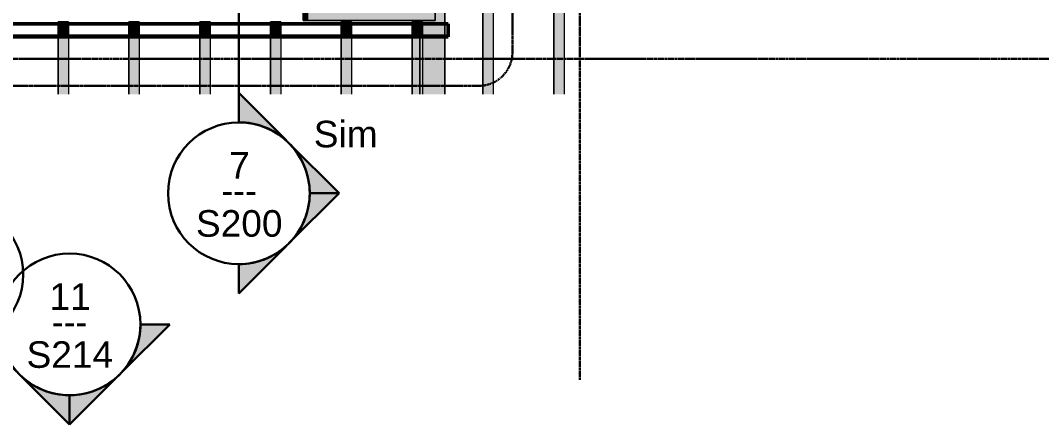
# Model space of a CAD drawing. Header units: inches. Extents: x -4126 to 593, y 9773 to 12297.
# Drawn here: x -791.3 to -445.2, y 11411.3 to 11548.2 of the extents above; entities that cross this region are included whole.
import ezdxf

# ---------------------------------------------------------------- set-up
doc = ezdxf.new("R2010")
doc.units = ezdxf.units.IN
doc.header["$MEASUREMENT"] = 0
doc.linetypes.add('Dash Dot 3_16_', pattern=[0.3125, 0.1875, -0.0625, 0, -0.0625])
doc.linetypes.add('Grid Line 1_2_', pattern=[0.875, 0.5, -0.125, 0.125, -0.125])
for name, color, linetype, lineweight in [('A-ANNO-SYMB', 150, 'Continuous', 9), ('A-WALL', 113, 'Continuous', 13), ('G-ANNO-SYMB', 111, 'Continuous', 30), ('I-WALL', 2, 'Continuous', 13), ('S-BEAM', 12, 'Continuous', 9), ('S-GRID', 1, 'Continuous', 9)]:
    doc.layers.add(name, color=color, linetype=linetype, lineweight=lineweight)
doc.styles.add('Arial_1', font='arial.ttf', dxfattribs={"height": 9})
doc.styles.add('Century Gothic', font='ufonts.com_century-gothic.ttf', dxfattribs={"height": 9})

# ---------------------------------------------------------------- blocks, each defined once
blk = doc.blocks.new('CTR - 1st Phase - Common Walls_rvt-2-FRAMING PLAN - 2ND FLOOR AT RAMP')
at = {"layer": 'A-WALL', "transparency": 33554585}
blk.add_hatch(color=252, dxfattribs=at).paths.add_polyline_path([(-3488.14, 11546.74), (-3198.95, 11546.74), (-3198.95, 11546.99), (-3488.14, 11546.99)], flags=0)
at = {"layer": 'A-WALL', "lineweight": 5, "transparency": 33554585}
blk.add_hatch(color=10, dxfattribs=at).paths.add_polyline_path([(-3488.14, 11542.61), (-3198.95, 11542.61), (-3198.95, 11543.24), (-3488.14, 11543.24)], flags=0)
at = {"layer": 'I-WALL', "lineweight": 5, "transparency": 33554585}
h = blk.add_hatch(color=8, dxfattribs=at)
h.paths.add_polyline_path([(-3202.83, 11523.19), (-3200.07, 11523.19), (-3200.07, 11542.61), (-3207.69, 11542.61), (-3207.69, 11523.19), (-3203.32, 11523.19)], flags=0)
h.paths.add_polyline_path([(-3200.07, 11546.99), (-3200.07, 11622.61), (-3203.32, 11622.61), (-3203.32, 11548.19), (-3208.57, 11548.19), (-3208.57, 11547.69), (-3207.69, 11547.69), (-3207.69, 11546.99), (-3200.57, 11546.99)], flags=0)
h = blk.add_hatch(color=8, dxfattribs=at)
h.paths.add_polyline_path([(-3208.57, 11523.19), (-3207.69, 11523.19), (-3207.69, 11542.61), (-3208.57, 11542.61)], flags=0)
h.paths.add_polyline_path([(-3208.47, 11546.99), (-3207.69, 11546.99), (-3207.69, 11547.69), (-3208.57, 11547.69), (-3208.57, 11546.99)], flags=0)
for points in [[(-3208.47, 11546.74), (-3207.69, 11546.74), (-3207.69, 11546.99), (-3208.57, 11546.99), (-3208.57, 11546.74)], [(-3203.32, 11546.74), (-3200.07, 11546.74), (-3200.07, 11546.99), (-3207.69, 11546.99), (-3207.69, 11546.74)], [(-3207.69, 11543.24), (-3207.69, 11546.74), (-3208.57, 11546.74), (-3208.57, 11543.24), (-3208.48, 11543.24)], [(-3207.69, 11543.24), (-3200.07, 11543.24), (-3200.07, 11546.74), (-3207.69, 11546.74)], [(-3208.57, 11542.61), (-3207.69, 11542.61), (-3207.69, 11543.24), (-3208.57, 11543.24)], [(-3203.32, 11542.61), (-3200.07, 11542.61), (-3200.07, 11543.24), (-3207.69, 11543.24), (-3207.69, 11542.61)]]:
    blk.add_hatch(color=8, dxfattribs=at).paths.add_polyline_path(points, flags=0)
at = {"layer": 'A-WALL', "color": 53, "lineweight": 50}
for p, q in [((-3488.14, 11546.99), (-3198.95, 11546.99)), ((-3198.95, 11546.99), (-3198.95, 11542.61)), ((-3198.95, 11542.61), (-3488.14, 11542.61))]:
    blk.add_line(p, q, dxfattribs=at)
at = {"layer": 'A-WALL', "color": 253}
for p, q in [((-3351.69, 11546.99), (-3331.19, 11546.99)), ((-3331.19, 11546.99), (-3327.69, 11546.99)), ((-3327.69, 11546.99), (-3307.19, 11546.99)), ((-3307.19, 11546.99), (-3303.69, 11546.99)), ((-3303.69, 11546.99), (-3283.19, 11546.99)), ((-3283.19, 11546.99), (-3279.69, 11546.99)), ((-3279.69, 11546.99), (-3259.19, 11546.99)), ((-3259.19, 11546.99), (-3255.69, 11546.99)), ((-3255.69, 11546.99), (-3235.19, 11546.99)), ((-3235.19, 11546.99), (-3231.69, 11546.99)), ((-3231.69, 11546.99), (-3211.19, 11546.99)), ((-3211.19, 11546.99), (-3207.69, 11546.99)), ((-3207.69, 11546.99), (-3198.95, 11546.99)), ((-3198.95, 11546.74), (-3198.95, 11546.99)), ((-3198.95, 11546.74), (-3488.14, 11546.74)), ((-3198.95, 11543.24), (-3488.14, 11543.24))]:
    blk.add_line(p, q, dxfattribs=at)
at = {"layer": 'A-WALL', "color": 254}
for p, q in [((-3198.95, 11543.24), (-3198.95, 11546.74)), ((-3331.19, 11542.61), (-3351.69, 11542.61)), ((-3327.69, 11542.61), (-3331.19, 11542.61)), ((-3307.19, 11542.61), (-3327.69, 11542.61)), ((-3303.69, 11542.61), (-3307.19, 11542.61)), ((-3283.19, 11542.61), (-3303.69, 11542.61)), ((-3279.69, 11542.61), (-3283.19, 11542.61)), ((-3259.19, 11542.61), (-3279.69, 11542.61)), ((-3255.69, 11542.61), (-3259.19, 11542.61)), ((-3235.19, 11542.61), (-3255.69, 11542.61)), ((-3231.69, 11542.61), (-3235.19, 11542.61)), ((-3211.19, 11542.61), (-3231.69, 11542.61)), ((-3207.69, 11542.61), (-3211.19, 11542.61)), ((-3198.95, 11542.61), (-3207.69, 11542.61)), ((-3198.95, 11542.61), (-3198.95, 11543.24))]:
    blk.add_line(p, q, dxfattribs=at)
at = {"layer": 'I-WALL', "color": 253}
for p, q in [((-3200.07, 11622.61), (-3200.07, 11546.99)), ((-3200.07, 11546.99), (-3200.07, 11622.61)), ((-3208.57, 11548.19), (-3208.57, 11547.69)), ((-3208.57, 11547.69), (-3208.57, 11548.19)), ((-3208.57, 11547.69), (-3208.57, 11546.99)), ((-3208.57, 11546.99), (-3208.57, 11547.69)), ((-3208.57, 11546.99), (-3208.57, 11546.74)), ((-3208.57, 11546.74), (-3208.57, 11546.99)), ((-3200.07, 11546.74), (-3200.07, 11546.99)), ((-3208.57, 11543.24), (-3208.57, 11546.74)), ((-3200.07, 11546.74), (-3200.07, 11543.24)), ((-3208.57, 11542.61), (-3208.57, 11543.24)), ((-3208.57, 11542.61), (-3208.57, 11523.19)), ((-3208.57, 11523.19), (-3208.57, 11542.61)), ((-3200.07, 11543.24), (-3200.07, 11542.61)), ((-3200.07, 11542.61), (-3200.07, 11523.19)), ((-3200.07, 11523.19), (-3200.07, 11542.61))]:
    blk.add_line(p, q, dxfattribs=at)
at = {"layer": 'I-WALL', "color": 55}
blk.add_line((-3200.07, 11546.99), (-3200.07, 11546.74), dxfattribs=at)
at = {"layer": 'I-WALL', "color": 254}
for p, q in [((-3208.57, 11546.74), (-3208.57, 11543.24)), ((-3200.07, 11543.24), (-3200.07, 11546.74)), ((-3208.57, 11543.24), (-3208.57, 11542.61)), ((-3200.07, 11542.61), (-3200.07, 11543.24))]:
    blk.add_line(p, q, dxfattribs=at)
blk = doc.blocks.new('TRUSS - 22_-1919776-FRAMING PLAN - 2ND FLOOR AT RAMP')
at = {"layer": 'S-BEAM', "transparency": 33554483}
for points in [[(-192.18, 1.75), (-192.8, 1.75), (-192.8, -1.75), (-192.18, -1.75)], [(-74.75, 1.75), (-192.18, 1.75), (-192.18, -1.75), (-74.75, -1.75)]]:
    blk.add_hatch(color=256, dxfattribs=at).paths.add_polyline_path(points, flags=0)
at = {"layer": 'S-BEAM'}
for p, q in [((-192.8, -1.75), (-192.8, 1.75)), ((-192.8, 1.75), (-192.8, -1.75)), ((-192.8, 1.75), (-192.18, 1.75)), ((-192.8, 1.75), (-192.18, 1.75)), ((-192.18, 1.75), (-74.75, 1.75)), ((-192.18, 1.75), (-74.75, 1.75)), ((-192.18, -1.75), (-192.8, -1.75)), ((-192.8, -1.75), (-192.18, -1.75)), ((-74.75, -1.75), (-192.18, -1.75)), ((-192.18, -1.75), (-74.75, -1.75))]:
    blk.add_line(p, q, dxfattribs=at)
blk = doc.blocks.new('TRUSS - 22_-2075625-FRAMING PLAN - 2ND FLOOR AT RAMP')
at = {"layer": 'S-BEAM', "transparency": 33554483}
h = blk.add_hatch(color=256, dxfattribs=at)
h.paths.add_polyline_path([(-121.53, -1.75), (-121.53, 1.75), (-140.95, 1.75), (-140.95, -1.75)], flags=0)
h.paths.add_polyline_path([(-145.33, 1.75), (-146.03, 1.75), (-146.03, -1.75), (-145.33, -1.75)], flags=0)
for points in [[(-145.08, 1.75), (-145.33, 1.75), (-145.33, -1.75), (-145.08, -1.75)], [(-141.58, 1.75), (-145.08, 1.75), (-145.08, -1.75), (-141.58, -1.75)], [(-140.95, 1.75), (-141.58, 1.75), (-141.58, -1.75), (-140.95, -1.75)]]:
    blk.add_hatch(color=256, dxfattribs=at).paths.add_polyline_path(points, flags=0)
at = {"layer": 'S-BEAM'}
for p, q in [((-146.03, -1.75), (-146.03, 1.75)), ((-146.03, 1.75), (-146.03, -1.75)), ((-146.03, 1.75), (-145.33, 1.75)), ((-146.03, 1.75), (-145.33, 1.75)), ((-145.33, 1.75), (-145.08, 1.75)), ((-145.33, 1.75), (-145.08, 1.75)), ((-145.08, 1.75), (-141.58, 1.75)), ((-145.08, 1.75), (-141.58, 1.75)), ((-141.58, 1.75), (-140.95, 1.75)), ((-141.58, 1.75), (-140.95, 1.75)), ((-140.95, 1.75), (-121.53, 1.75)), ((-140.95, 1.75), (-121.53, 1.75)), ((-145.33, -1.75), (-146.03, -1.75)), ((-146.03, -1.75), (-145.33, -1.75)), ((-145.08, -1.75), (-145.33, -1.75)), ((-145.33, -1.75), (-145.08, -1.75)), ((-141.58, -1.75), (-145.08, -1.75)), ((-145.08, -1.75), (-141.58, -1.75)), ((-140.95, -1.75), (-141.58, -1.75)), ((-141.58, -1.75), (-140.95, -1.75)), ((-121.53, -1.75), (-140.95, -1.75)), ((-140.95, -1.75), (-121.53, -1.75))]:
    blk.add_line(p, q, dxfattribs=at)
blk = doc.blocks.new('TRUSS - 22_-V238-FRAMING PLAN - 2ND FLOOR AT RAMP')
at = {"layer": 'S-BEAM', "transparency": 33554483}
h = blk.add_hatch(color=256, dxfattribs=at)
h.paths.add_polyline_path([(-121.53, -1.75), (-121.53, 1.75), (-140.95, 1.75), (-140.95, -1.75)], flags=0)
h.paths.add_polyline_path([(-145.33, 1.75), (-146.03, 1.75), (-146.03, -1.75), (-145.33, -1.75)], flags=0)
for points in [[(-145.08, 1.75), (-145.33, 1.75), (-145.33, -1.75), (-145.08, -1.75)], [(-141.58, 1.75), (-145.08, 1.75), (-145.08, -1.75), (-141.58, -1.75)], [(-140.95, 1.75), (-141.58, 1.75), (-141.58, -1.75), (-140.95, -1.75)]]:
    blk.add_hatch(color=256, dxfattribs=at).paths.add_polyline_path(points, flags=0)
at = {"layer": 'S-BEAM'}
for p, q in [((-146.03, -1.75), (-146.03, 1.75)), ((-146.03, 1.75), (-146.03, -1.75)), ((-146.03, 1.75), (-145.33, 1.75)), ((-146.03, 1.75), (-145.33, 1.75)), ((-145.33, 1.75), (-145.08, 1.75)), ((-145.33, 1.75), (-145.08, 1.75)), ((-145.08, 1.75), (-141.58, 1.75)), ((-145.08, 1.75), (-141.58, 1.75)), ((-141.58, 1.75), (-140.95, 1.75)), ((-141.58, 1.75), (-140.95, 1.75)), ((-140.95, 1.75), (-121.53, 1.75)), ((-140.95, 1.75), (-121.53, 1.75)), ((-145.33, -1.75), (-146.03, -1.75)), ((-146.03, -1.75), (-145.33, -1.75)), ((-145.08, -1.75), (-145.33, -1.75)), ((-145.33, -1.75), (-145.08, -1.75)), ((-141.58, -1.75), (-145.08, -1.75)), ((-145.08, -1.75), (-141.58, -1.75)), ((-140.95, -1.75), (-141.58, -1.75)), ((-141.58, -1.75), (-140.95, -1.75)), ((-121.53, -1.75), (-140.95, -1.75)), ((-140.95, -1.75), (-121.53, -1.75))]:
    blk.add_line(p, q, dxfattribs=at)
blk = doc.blocks.new('TRUSS - 22_-V239-FRAMING PLAN - 2ND FLOOR AT RAMP')
at = {"layer": 'S-BEAM', "transparency": 33554483}
h = blk.add_hatch(color=256, dxfattribs=at)
h.paths.add_polyline_path([(-121.53, -1.75), (-121.53, 1.75), (-140.95, 1.75), (-140.95, -1.75)], flags=0)
h.paths.add_polyline_path([(-145.33, 1.75), (-146.03, 1.75), (-146.03, -1.75), (-145.33, -1.75)], flags=0)
for points in [[(-145.08, 1.75), (-145.33, 1.75), (-145.33, -1.75), (-145.08, -1.75)], [(-141.58, 1.75), (-145.08, 1.75), (-145.08, -1.75), (-141.58, -1.75)], [(-140.95, 1.75), (-141.58, 1.75), (-141.58, -1.75), (-140.95, -1.75)]]:
    blk.add_hatch(color=256, dxfattribs=at).paths.add_polyline_path(points, flags=0)
at = {"layer": 'S-BEAM'}
for p, q in [((-146.03, -1.75), (-146.03, 1.75)), ((-146.03, 1.75), (-146.03, -1.75)), ((-146.03, 1.75), (-145.33, 1.75)), ((-146.03, 1.75), (-145.33, 1.75)), ((-145.33, 1.75), (-145.08, 1.75)), ((-145.33, 1.75), (-145.08, 1.75)), ((-145.08, 1.75), (-141.58, 1.75)), ((-145.08, 1.75), (-141.58, 1.75)), ((-141.58, 1.75), (-140.95, 1.75)), ((-141.58, 1.75), (-140.95, 1.75)), ((-140.95, 1.75), (-121.53, 1.75)), ((-140.95, 1.75), (-121.53, 1.75)), ((-145.33, -1.75), (-146.03, -1.75)), ((-146.03, -1.75), (-145.33, -1.75)), ((-145.08, -1.75), (-145.33, -1.75)), ((-145.33, -1.75), (-145.08, -1.75)), ((-141.58, -1.75), (-145.08, -1.75)), ((-145.08, -1.75), (-141.58, -1.75)), ((-140.95, -1.75), (-141.58, -1.75)), ((-141.58, -1.75), (-140.95, -1.75)), ((-121.53, -1.75), (-140.95, -1.75)), ((-140.95, -1.75), (-121.53, -1.75))]:
    blk.add_line(p, q, dxfattribs=at)
blk = doc.blocks.new('TRUSS - 22_-V240-FRAMING PLAN - 2ND FLOOR AT RAMP')
at = {"layer": 'S-BEAM', "transparency": 33554483}
h = blk.add_hatch(color=256, dxfattribs=at)
h.paths.add_polyline_path([(-121.53, -1.75), (-121.53, 1.75), (-140.95, 1.75), (-140.95, -1.75)], flags=0)
h.paths.add_polyline_path([(-145.33, 1.75), (-146.03, 1.75), (-146.03, -1.75), (-145.33, -1.75)], flags=0)
for points in [[(-145.08, 1.75), (-145.33, 1.75), (-145.33, -1.75), (-145.08, -1.75)], [(-141.58, 1.75), (-145.08, 1.75), (-145.08, -1.75), (-141.58, -1.75)], [(-140.95, 1.75), (-141.58, 1.75), (-141.58, -1.75), (-140.95, -1.75)]]:
    blk.add_hatch(color=256, dxfattribs=at).paths.add_polyline_path(points, flags=0)
at = {"layer": 'S-BEAM'}
for p, q in [((-146.03, -1.75), (-146.03, 1.75)), ((-146.03, 1.75), (-146.03, -1.75)), ((-146.03, 1.75), (-145.33, 1.75)), ((-146.03, 1.75), (-145.33, 1.75)), ((-145.33, 1.75), (-145.08, 1.75)), ((-145.33, 1.75), (-145.08, 1.75)), ((-145.08, 1.75), (-141.58, 1.75)), ((-145.08, 1.75), (-141.58, 1.75)), ((-141.58, 1.75), (-140.95, 1.75)), ((-141.58, 1.75), (-140.95, 1.75)), ((-140.95, 1.75), (-121.53, 1.75)), ((-140.95, 1.75), (-121.53, 1.75)), ((-145.33, -1.75), (-146.03, -1.75)), ((-146.03, -1.75), (-145.33, -1.75)), ((-145.08, -1.75), (-145.33, -1.75)), ((-145.33, -1.75), (-145.08, -1.75)), ((-141.58, -1.75), (-145.08, -1.75)), ((-145.08, -1.75), (-141.58, -1.75)), ((-140.95, -1.75), (-141.58, -1.75)), ((-141.58, -1.75), (-140.95, -1.75)), ((-121.53, -1.75), (-140.95, -1.75)), ((-140.95, -1.75), (-121.53, -1.75))]:
    blk.add_line(p, q, dxfattribs=at)
blk = doc.blocks.new('TRUSS - 22_-V241-FRAMING PLAN - 2ND FLOOR AT RAMP')
at = {"layer": 'S-BEAM', "transparency": 33554483}
h = blk.add_hatch(color=256, dxfattribs=at)
h.paths.add_polyline_path([(-121.53, -1.75), (-121.53, 1.75), (-140.95, 1.75), (-140.95, -1.75)], flags=0)
h.paths.add_polyline_path([(-145.33, 1.75), (-146.03, 1.75), (-146.03, -1.75), (-145.33, -1.75)], flags=0)
for points in [[(-145.08, 1.75), (-145.33, 1.75), (-145.33, -1.75), (-145.08, -1.75)], [(-141.58, 1.75), (-145.08, 1.75), (-145.08, -1.75), (-141.58, -1.75)], [(-140.95, 1.75), (-141.58, 1.75), (-141.58, -1.75), (-140.95, -1.75)]]:
    blk.add_hatch(color=256, dxfattribs=at).paths.add_polyline_path(points, flags=0)
at = {"layer": 'S-BEAM'}
for p, q in [((-146.03, -1.75), (-146.03, 1.75)), ((-146.03, 1.75), (-146.03, -1.75)), ((-146.03, 1.75), (-145.33, 1.75)), ((-146.03, 1.75), (-145.33, 1.75)), ((-145.33, 1.75), (-145.08, 1.75)), ((-145.33, 1.75), (-145.08, 1.75)), ((-145.08, 1.75), (-141.58, 1.75)), ((-145.08, 1.75), (-141.58, 1.75)), ((-141.58, 1.75), (-140.95, 1.75)), ((-141.58, 1.75), (-140.95, 1.75)), ((-140.95, 1.75), (-121.53, 1.75)), ((-140.95, 1.75), (-121.53, 1.75)), ((-145.33, -1.75), (-146.03, -1.75)), ((-146.03, -1.75), (-145.33, -1.75)), ((-145.08, -1.75), (-145.33, -1.75)), ((-145.33, -1.75), (-145.08, -1.75)), ((-141.58, -1.75), (-145.08, -1.75)), ((-145.08, -1.75), (-141.58, -1.75)), ((-140.95, -1.75), (-141.58, -1.75)), ((-141.58, -1.75), (-140.95, -1.75)), ((-121.53, -1.75), (-140.95, -1.75)), ((-140.95, -1.75), (-121.53, -1.75))]:
    blk.add_line(p, q, dxfattribs=at)
blk = doc.blocks.new('TRUSS - 22_-V242-FRAMING PLAN - 2ND FLOOR AT RAMP')
at = {"layer": 'S-BEAM', "transparency": 33554483}
h = blk.add_hatch(color=256, dxfattribs=at)
h.paths.add_polyline_path([(-121.53, -1.75), (-121.53, 1.75), (-140.95, 1.75), (-140.95, -1.75)], flags=0)
h.paths.add_polyline_path([(-145.33, 1.75), (-146.03, 1.75), (-146.03, -1.75), (-145.33, -1.75)], flags=0)
for points in [[(-145.08, 1.75), (-145.33, 1.75), (-145.33, -1.75), (-145.08, -1.75)], [(-141.58, 1.75), (-145.08, 1.75), (-145.08, -1.75), (-141.58, -1.75)], [(-140.95, 1.75), (-141.58, 1.75), (-141.58, -1.75), (-140.95, -1.75)]]:
    blk.add_hatch(color=256, dxfattribs=at).paths.add_polyline_path(points, flags=0)
at = {"layer": 'S-BEAM'}
for p, q in [((-146.03, -1.75), (-146.03, 1.75)), ((-146.03, 1.75), (-146.03, -1.75)), ((-146.03, 1.75), (-145.33, 1.75)), ((-146.03, 1.75), (-145.33, 1.75)), ((-145.33, 1.75), (-145.08, 1.75)), ((-145.33, 1.75), (-145.08, 1.75)), ((-145.08, 1.75), (-141.58, 1.75)), ((-145.08, 1.75), (-141.58, 1.75)), ((-141.58, 1.75), (-140.95, 1.75)), ((-141.58, 1.75), (-140.95, 1.75)), ((-140.95, 1.75), (-121.53, 1.75)), ((-140.95, 1.75), (-121.53, 1.75)), ((-145.33, -1.75), (-146.03, -1.75)), ((-146.03, -1.75), (-145.33, -1.75)), ((-145.08, -1.75), (-145.33, -1.75)), ((-145.33, -1.75), (-145.08, -1.75)), ((-141.58, -1.75), (-145.08, -1.75)), ((-145.08, -1.75), (-141.58, -1.75)), ((-140.95, -1.75), (-141.58, -1.75)), ((-141.58, -1.75), (-140.95, -1.75)), ((-121.53, -1.75), (-140.95, -1.75)), ((-140.95, -1.75), (-121.53, -1.75))]:
    blk.add_line(p, q, dxfattribs=at)
blk = doc.blocks.new('034100 - Precast Structural Concrete - Solid Plank - 12_-2074210-FRAMING PLAN - 2ND FLOOR AT RAMP')
at = {"layer": 'S-BEAM', "transparency": 33554483}
for points in [[(234.8, -23.52), (234.8, 20.8), (101.22, 20.8), (100.23, 19.75), (100.68, 20.8), (99.54, 20.8), (100, 19.75), (99, 20.8), (0, 20.8), (0, -23.52), (7.8, -23.52), (7.8, 12.8), (226.8, 12.8), (226.8, -23.52), (234.33, -23.52)], [(226.8, -12.5), (226.8, 12.8), (7.8, 12.8), (7.8, -23.52), (226.8, -23.52)], [(226.8, -22.7), (7.8, -22.7), (7.8, -23.09), (226.8, -23.09)], [(226.8, -23.52), (7.8, -23.52), (7.8, -23.9), (226.8, -23.9)], [(234.8, -23.94), (234.8, -23.9), (234.32, -23.94)]]:
    blk.add_hatch(color=256, dxfattribs=at).paths.add_polyline_path(points, flags=0)
h = blk.add_hatch(color=256, dxfattribs=at)
h.paths.add_polyline_path([(101.22, 20.8), (100.68, 20.8), (100.23, 19.75)], flags=0)
h.paths.add_polyline_path([(100, 19.75), (99.51, 20.8), (99, 20.8)], flags=0)
h = blk.add_hatch(color=256, dxfattribs=at)
h.paths.add_polyline_path([(234.8, -23.09), (234.8, -22.7), (226.8, -22.7), (226.8, -23.09), (234.33, -23.09)], flags=0)
h.paths.add_polyline_path([(7.8, -22.7), (0, -22.7), (0, -23.09), (7.8, -23.09)], flags=0)
h = blk.add_hatch(color=256, dxfattribs=at)
h.paths.add_polyline_path([(234.8, -23.52), (226.8, -23.52), (226.8, -23.9), (234.8, -23.9)], flags=0)
h.paths.add_polyline_path([(7.8, -23.52), (0, -23.52), (0, -23.9), (7.8, -23.9)], flags=0)
at = {"layer": 'S-BEAM'}
for p, q in [((0, 20.6), (0, 20.8)), ((0, 20.8), (0, 20.6)), ((0, 20.8), (99, 20.8)), ((99, 20.8), (0, 20.8)), ((99.09, 20.8), (99.4, 20.8)), ((99.4, 20.8), (99.09, 20.8)), ((99.54, 20.8), (100.69, 20.8)), ((100.69, 20.8), (99.54, 20.8)), ((100.83, 20.8), (101.14, 20.8)), ((101.14, 20.8), (100.83, 20.8)), ((101.22, 20.8), (234.8, 20.8)), ((234.8, 20.8), (101.22, 20.8)), ((234.8, -23.52), (234.8, 20.8)), ((234.8, 20.8), (234.8, -22.4)), ((0, 12.8), (0, 20.6)), ((0, 20.6), (0, 12.8)), ((0, -22.4), (0, 12.8)), ((0, 12.8), (0, -23.52)), ((0, -22.7), (0, -22.4)), ((7.8, -22.4), (0, -22.4)), ((0, -23.52), (0, -22.7)), ((0, -22.7), (0, -23.09)), ((0, -23.09), (0, -22.7)), ((7.8, -22.7), (0, -22.7)), ((7.8, -23.09), (0, -23.09)), ((7.8, -23.09), (0, -23.09)), ((0, -23.52), (0, -23.9)), ((0, -23.76), (0, -23.52)), ((7.8, -23.52), (0, -23.52)), ((0, -23.9), (0, -23.76)), ((7.8, -23.76), (0, -23.76)), ((7.8, -23.76), (0, -23.76)), ((0, -23.9), (0, -23.94)), ((7.8, -23.9), (0, -23.9)), ((7.8, -23.94), (0, -23.94)), ((226.8, -22.4), (7.8, -22.4)), ((226.8, -22.7), (7.8, -22.7)), ((226.8, -23.09), (7.8, -23.09)), ((226.8, -23.09), (7.8, -23.09)), ((226.8, -23.52), (7.8, -23.52)), ((226.8, -23.76), (7.8, -23.76)), ((226.8, -23.76), (7.8, -23.76)), ((226.8, -23.9), (7.8, -23.9)), ((226.8, -23.94), (7.8, -23.94)), ((234.8, -22.4), (226.8, -22.4)), ((234.8, -22.7), (226.8, -22.7)), ((234.8, -23.09), (226.8, -23.09)), ((234.8, -23.09), (226.8, -23.09)), ((234.8, -23.52), (226.8, -23.52)), ((234.8, -23.76), (226.8, -23.76)), ((234.8, -23.76), (226.8, -23.76)), ((234.8, -23.9), (226.8, -23.9)), ((234.8, -23.94), (226.8, -23.94)), ((234.8, -22.4), (234.8, -22.7)), ((234.8, -22.7), (234.8, -23.09)), ((234.8, -23.09), (234.8, -22.7)), ((234.8, -22.7), (234.8, -23.52)), ((234.8, -23.52), (234.8, -23.76)), ((234.8, -23.9), (234.8, -23.52)), ((234.8, -23.76), (234.8, -23.9)), ((234.8, -23.94), (234.8, -23.9))]:
    blk.add_line(p, q, dxfattribs=at)
blk = doc.blocks.new('Drafting View - Section Head - Filled-1738293-FRAMING PLAN - 2ND FLOOR AT RAMP')
at = {"layer": 'G-ANNO-SYMB', "lineweight": 9}
h = blk.add_hatch(color=256, dxfattribs=at)
edge = h.paths.add_edge_path(flags=0)
edge.add_line((-0.4268, 0.1768), (-0.25, 0.3536))
edge.add_line((-0.25, 0.3536), (-0.25, 0.25))
edge.add_arc((-0.25, 0), 0.25, 90, 135)
h = blk.add_hatch(color=256, dxfattribs=at)
edge = h.paths.add_edge_path(flags=0)
edge.add_arc((-0.25, 0), 0.25, 45, 90)
edge.add_line((-0.25, 0.25), (-0.25, 0.3536))
edge.add_line((-0.25, 0.3536), (-0.0732, 0.1768))
h = blk.add_hatch(color=256, dxfattribs=at)
edge = h.paths.add_edge_path(flags=0)
edge.add_arc((-0.25, 0), 0.2503, 137.9216, 180)
edge.add_line((-0.5003, 0), (-0.6036, 0))
edge.add_line((-0.6036, 0), (-0.4358, 0.1678))
h = blk.add_hatch(color=256, dxfattribs=at)
edge = h.paths.add_edge_path(flags=0)
edge.add_line((-0.0642, 0.1678), (0.1036, 0))
edge.add_line((0.1036, 0), (0.0003, 0))
edge.add_arc((-0.25, 0), 0.2503, 0, 42.0784)
at = {"layer": 'G-ANNO-SYMB'}
for p, q in [((-0.25, 0.3536), (-0.4268, 0.1768)), ((-0.25, 0.25), (-0.25, 0.3536)), ((-0.0732, 0.1768), (-0.25, 0.3536)), ((-0.25, 0.3536), (-0.25, 0.25)), ((-0.4358, 0.1678), (-0.6036, 0)), ((0.1036, 0), (-0.0642, 0.1678)), ((-0.6036, 0), (-0.5003, 0)), ((0.0003, 0), (0.1036, 0))]:
    blk.add_line(p, q, dxfattribs=at)
for centre, radius, start, end in [((-0.2503, 0), 0.25, 360, 180), ((-0.25, 0), 0.25, 90, 135), ((-0.25, 0), 0.25, 45, 90), ((-0.25, 0), 0.2503, 137.9216, 180), ((-0.25, 0), 0.2503, 0, 42.0784), ((-0.2503, 0), 0.25, 180, 360)]:
    blk.add_arc(centre, radius, start, end, dxfattribs=at)
blk = doc.blocks.new('Elevation - Filled Arrow-1738296-FRAMING PLAN - 2ND FLOOR AT RAMP')
at = {"layer": 'G-ANNO-SYMB'}
for start, end in [(360, 180), (180, 360)]:
    blk.add_arc((0, 0), 0.25, start, end, dxfattribs=at)
blk = doc.blocks.new('Section - Section Head - Filled-1738293-FRAMING PLAN - 2ND FLOOR AT RAMP')
at = {"layer": 'G-ANNO-SYMB', "lineweight": 9}
h = blk.add_hatch(color=256, dxfattribs=at)
edge = h.paths.add_edge_path(flags=0)
edge.add_line((-0.4268, 0.1768), (-0.25, 0.3536))
edge.add_line((-0.25, 0.3536), (-0.25, 0.25))
edge.add_arc((-0.25, 0), 0.25, 90, 135)
h = blk.add_hatch(color=256, dxfattribs=at)
edge = h.paths.add_edge_path(flags=0)
edge.add_arc((-0.25, 0), 0.25, 45, 90)
edge.add_line((-0.25, 0.25), (-0.25, 0.3536))
edge.add_line((-0.25, 0.3536), (-0.0732, 0.1768))
h = blk.add_hatch(color=256, dxfattribs=at)
edge = h.paths.add_edge_path(flags=0)
edge.add_arc((-0.25, 0), 0.2503, 137.9216, 180)
edge.add_line((-0.5003, 0), (-0.6036, 0))
edge.add_line((-0.6036, 0), (-0.4358, 0.1678))
h = blk.add_hatch(color=256, dxfattribs=at)
edge = h.paths.add_edge_path(flags=0)
edge.add_line((-0.0642, 0.1678), (0.1036, 0))
edge.add_line((0.1036, 0), (0.0003, 0))
edge.add_arc((-0.25, 0), 0.2503, 0, 42.0784)
at = {"layer": 'G-ANNO-SYMB'}
for p, q in [((-0.25, 0.3536), (-0.4268, 0.1768)), ((-0.25, 0.25), (-0.25, 0.3536)), ((-0.0732, 0.1768), (-0.25, 0.3536)), ((-0.25, 0.3536), (-0.25, 0.25)), ((-0.4358, 0.1678), (-0.6036, 0)), ((0.1036, 0), (-0.0642, 0.1678)), ((-0.6036, 0), (-0.5003, 0)), ((0.0003, 0), (0.1036, 0))]:
    blk.add_line(p, q, dxfattribs=at)
for centre, radius, start, end in [((-0.2503, 0), 0.25, 360, 180), ((-0.25, 0), 0.25, 90, 135), ((-0.25, 0), 0.25, 45, 90), ((-0.25, 0), 0.2503, 137.9216, 180), ((-0.25, 0), 0.2503, 0, 42.0784), ((-0.2503, 0), 0.25, 180, 360)]:
    blk.add_arc(centre, radius, start, end, dxfattribs=at)

msp = doc.modelspace()

# ---------------------------------------------------------------- linework, layer by layer
at = {"layer": 'A-ANNO-SYMB', "linetype": 'Dash Dot 3_16_', "lineweight": 30}
for p, q in [((-624.55, 11537.384), (-624.55, 11841.112)), ((-1346.496, 11526.045), (-635.889, 11526.045))]:
    msp.add_line(p, q, dxfattribs=at)
msp.add_arc((-635.889, 11537.384), 11.339, 270, 0, dxfattribs=at)
at = {"layer": 'G-ANNO-SYMB'}
msp.add_line((-717.259, 11513.669), (-717.259, 11581.593), dxfattribs=at)
at = {"layer": 'S-GRID', "linetype": 'Grid Line 1_2_', "lineweight": 30}
for p, q in [((-601.691, 11426.439), (-601.691, 11943.939)), ((593.207, 11535.189), (-1434.498, 11535.189))]:
    msp.add_line(p, q, dxfattribs=at)

# ---------------------------------------------------------------- block references
at = {"lineweight": 5}
msp.add_blockref('CTR - 1st Phase - Common Walls_rvt-2-FRAMING PLAN - 2ND FLOOR AT RAMP', (2552.633, 0), dxfattribs=at)
at = {"layer": 'G-ANNO-SYMB', "extrusion": (0, 0, -1), "xscale": 95.99999999999994, "yscale": 95.99999999999994, "zscale": 95.99999999999994, "rotation": 90.00000000000001}
msp.add_blockref('Section - Section Head - Filled-1738293-FRAMING PLAN - 2ND FLOOR AT RAMP', (717.259, 11513.669), dxfattribs=at)
at = {"layer": 'G-ANNO-SYMB', "xscale": 95.99999999999994, "yscale": 95.99999999999994, "zscale": 95.99999999999994}
msp.add_blockref('Elevation - Filled Arrow-1738296-FRAMING PLAN - 2ND FLOOR AT RAMP', (-814.373, 11462.12), dxfattribs=at)
at = {"layer": 'G-ANNO-SYMB', "xscale": 95.99999999999994, "yscale": 95.99999999999994, "zscale": 95.99999999999994, "rotation": 180}
msp.add_blockref('Drafting View - Section Head - Filled-1738293-FRAMING PLAN - 2ND FLOOR AT RAMP', (-798.67, 11445.253), dxfattribs=at)
at = {"layer": 'S-BEAM'}
for name, p, rotation in [('034100 - Precast Structural Concrete - Solid Plank - 12_-2074210-FRAMING PLAN - 2ND FLOOR AT RAMP', (-671.49, 11782.989), 270.0000000000009), ('TRUSS - 22_-1919776-FRAMING PLAN - 2ND FLOOR AT RAMP', (-632.803, 11448.439), 270), ('TRUSS - 22_-1919776-FRAMING PLAN - 2ND FLOOR AT RAMP', (-608.803, 11448.439), 270), ('TRUSS - 22_-V242-FRAMING PLAN - 2ND FLOOR AT RAMP', (-776.803, 11401.664), 270), ('TRUSS - 22_-V241-FRAMING PLAN - 2ND FLOOR AT RAMP', (-752.803, 11401.664), 270), ('TRUSS - 22_-V240-FRAMING PLAN - 2ND FLOOR AT RAMP', (-728.803, 11401.664), 270), ('TRUSS - 22_-V239-FRAMING PLAN - 2ND FLOOR AT RAMP', (-704.803, 11401.664), 270), ('TRUSS - 22_-V238-FRAMING PLAN - 2ND FLOOR AT RAMP', (-680.803, 11401.664), 270), ('TRUSS - 22_-2075625-FRAMING PLAN - 2ND FLOOR AT RAMP', (-656.803, 11401.664), 270)]:
    msp.add_blockref(name, p, dxfattribs=dict(at, rotation=rotation))

# ---------------------------------------------------------------- texts
at = {"layer": 'G-ANNO-SYMB', "lineweight": 9, "char_height": 9, "attachment_point": 1}
for s, insert, width, style in [('Sim', (-691.878, 11514.209), 26.664, 'Arial_1'), ('7', (-720.58, 11503.578), 8.484, 'Arial_1'), ('---', (-723.231, 11495.071), 15.453, 'Century Gothic'), ('S200', (-731.824, 11483.941), 35.754, 'Arial_1'), ('11', (-781.487, 11459.162), 16.968, 'Arial_1'), ('---', (-780.642, 11450.655), 15.453, 'Century Gothic'), ('S214', (-789.235, 11439.526), 35.754, 'Arial_1')]:
    msp.add_mtext(s, dxfattribs=dict(at, insert=insert, width=width, style=style))

doc.saveas('drawing.dxf')
